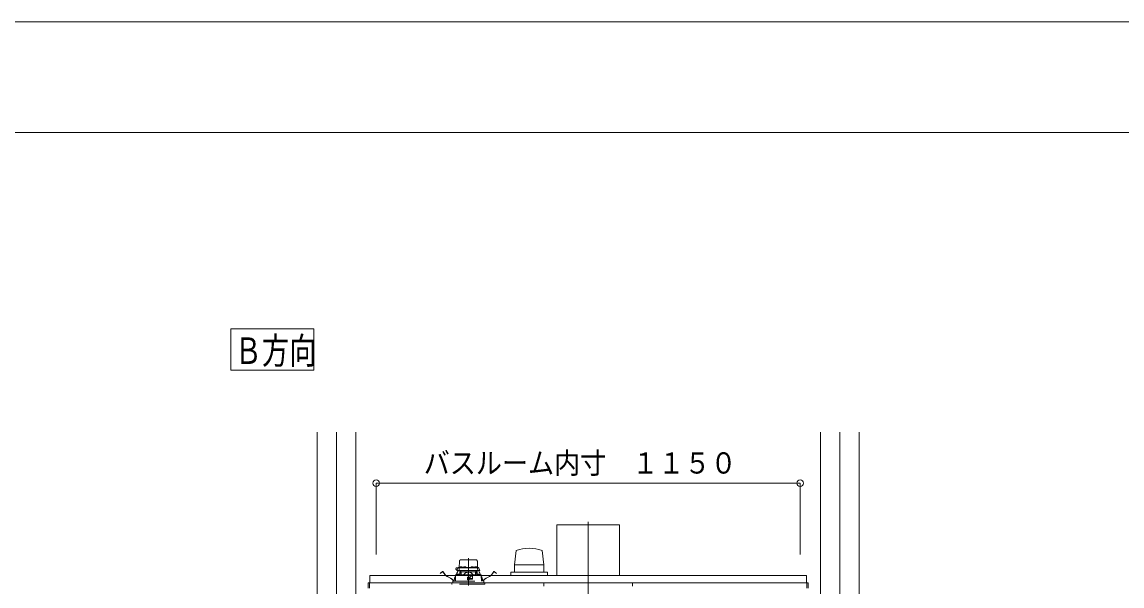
# Model space of a CAD drawing. Units: millimetres on the paper. Extents: x -305 to 305, y -152 to 152.
# Drawn here: x -158.6 to -59.1, y 97.5 to 148.5 of the extents above; entities that cross this region are included whole.
import ezdxf
from ezdxf.enums import TextEntityAlignment as Align

# ---------------------------------------------------------------- set-up
doc = ezdxf.new("R2010")
doc.units = ezdxf.units.MM
doc.linetypes.add('DASHED2', pattern=[3, 2, -1])
doc.linetypes.add('LONG_CHAIN', pattern=[21, 18, -1, 1, -1])
for name, color, linetype, lineweight in [('0-0_0', 7, 'Continuous', 9), ('0-1_VIEW0001', 7, 'Continuous', 9), ('0-4_図面枠', 3, 'Continuous', 9), ('0-5_DEFPOINTS', 7, 'Continuous', 9)]:
    doc.layers.add(name, color=color, linetype=linetype, lineweight=lineweight)
doc.styles.add('ＭＳ ゴシック', font='')
doc.styles.get('ＭＳ ゴシック').set_extended_font_data('MS Gothic')

# ---------------------------------------------------------------- blocks, each defined once
blk = doc.blocks.new('_ORIGIN')
at = {"layer": '0-0_0'}
blk.add_line((0, 0), (-1, 0), dxfattribs=at)
blk.add_circle((0, 0), 0.5, dxfattribs=at)

msp = doc.modelspace()

# ---------------------------------------------------------------- linework, layer by layer
at = {"layer": '0-0_0'}
for p, q in [((-126.591, 100.298), (-126.591, 106.758)), ((-125.991, 106.758), (-88.858, 106.758)), ((-88.258, 100.298), (-88.258, 106.758))]:
    msp.add_line(p, q, dxfattribs=at)
at = {"layer": '0-1_VIEW0001'}
for p, q in [((-139.744, 116.984), (-139.744, 120.734)), ((-139.744, 120.734), (-132.244, 120.734)), ((-132.244, 116.984), (-132.244, 120.734)), ((-139.744, 116.984), (-132.244, 116.984)), ((-131.925, 111.391), (-131.925, 25.891)), ((-128.425, 111.391), (-128.425, 25.891)), ((-86.425, 111.391), (-86.425, 25.891)), ((-82.925, 111.391), (-82.925, 25.891)), ((-110.258, 102.991), (-110.258, 98.425)), ((-110.258, 102.991), (-104.591, 102.991)), ((-104.591, 102.991), (-104.591, 98.425)), ((-113.924, 100.675), (-114.082, 99.391)), ((-111.59, 100.674), (-111.432, 99.39)), ((-114.425, 98.725), (-111.091, 98.725)), ((-114.425, 98.725), (-114.425, 98.425)), ((-114.083, 99.391), (-114.083, 98.725)), ((-114.083, 99.391), (-111.433, 99.391)), ((-111.433, 99.391), (-111.433, 98.725)), ((-111.091, 98.725), (-111.091, 98.425)), ((-127.325, 97.758), (-127.325, 97.258)), ((-87.525, 97.758), (-127.325, 97.758)), ((-127.191, 97.758), (-127.191, 97.468)), ((-127.158, 97.758), (-127.191, 97.758)), ((-127.191, 97.758), (-127.191, 97.258)), ((-127.158, 97.758), (-127.158, 98.425)), ((-87.691, 98.425), (-127.158, 98.425)), ((-120.058, 97.758), (-120.258, 97.758)), ((-120.058, 97.758), (-120.258, 97.758)), ((-120.058, 97.758), (-120.258, 97.758)), ((-111.425, 97.461), (-111.425, 97.758)), ((-103.425, 97.461), (-103.425, 97.758)), ((-87.691, 97.758), (-87.691, 98.425)), ((-87.681, 97.758), (-87.691, 97.758)), ((-87.681, 97.758), (-87.658, 97.758)), ((-87.658, 97.758), (-87.658, 97.258)), ((-87.525, 97.758), (-87.525, 97.258))]:
    msp.add_line(p, q, dxfattribs=at)
at = {"layer": '0-1_VIEW0001', "linetype": 'LONG_CHAIN'}
for p, q in [((-130.175, 111.391), (-130.175, 15.558)), ((-84.675, 111.391), (-84.675, 15.558)), ((-107.425, 103.261), (-107.425, 96.597)), ((-118.258, 99.97), (-118.258, 97.509))]:
    msp.add_line(p, q, dxfattribs=at)
at = {"layer": '0-1_VIEW0001', "linetype": 'DASHED2'}
for p, q in [((-119.081, 99.138), (-119.071, 99.681)), ((-118.904, 99.845), (-117.612, 99.845)), ((-117.445, 99.681), (-117.436, 99.138)), ((-120.816, 98.601), (-120.736, 98.662)), ((-120.808, 98.592), (-120.816, 98.601)), ((-120.729, 98.652), (-120.808, 98.592)), ((-120.736, 98.662), (-120.601, 98.765)), ((-120.594, 98.756), (-120.729, 98.652)), ((-120.378, 98.502), (-120.571, 98.753)), ((-120.562, 98.76), (-120.369, 98.509)), ((-119.368, 98.475), (-119.233, 98.763)), ((-119.222, 98.758), (-119.355, 98.475)), ((-119.267, 98.855), (-119.286, 98.855)), ((-119.191, 99.115), (-119.28, 99.115)), ((-119.082, 98.855), (-119.267, 98.855)), ((-119.248, 98.505), (-119.251, 98.476)), ((-119.222, 98.758), (-119.233, 98.763)), ((-119.194, 98.819), (-119.222, 98.758)), ((-119.211, 98.537), (-119.213, 98.537)), ((-119.204, 99.085), (-119.192, 99.112)), ((-119.19, 98.855), (-119.204, 98.824)), ((-119.177, 98.855), (-119.194, 98.819)), ((-119.192, 99.112), (-119.189, 99.119)), ((-119.174, 99.105), (-119.064, 99.105)), ((-119.159, 99.138), (-118.896, 99.138)), ((-119.106, 98.537), (-119.107, 98.537)), ((-119.097, 99.072), (-119.101, 98.871)), ((-118.962, 98.871), (-119.101, 98.871)), ((-119.097, 99.138), (-119.097, 99.168)), ((-118.952, 98.855), (-119.082, 98.855)), ((-119.08, 99.185), (-119.08, 99.185)), ((-119.068, 98.476), (-119.07, 98.505)), ((-119.064, 99.105), (-118.941, 99.105)), ((-118.937, 98.718), (-119.053, 98.478)), ((-119.041, 98.501), (-119.041, 98.855)), ((-119.025, 98.855), (-119.025, 98.718)), ((-118.929, 98.718), (-119.025, 98.718)), ((-119.014, 99.166), (-119.016, 99.138)), ((-118.939, 98.782), (-119.011, 98.855)), ((-118.977, 99.199), (-118.978, 99.199)), ((-117.554, 98.871), (-118.962, 98.871)), ((-117.565, 98.855), (-118.952, 98.855)), ((-118.941, 99.105), (-117.575, 99.105)), ((-118.908, 98.479), (-118.908, 98.751)), ((-118.897, 99.133), (-118.9, 99.105)), ((-118.871, 99.199), (-118.873, 99.199)), ((-118.86, 99.165), (-118.861, 99.165)), ((-118.755, 99.165), (-118.756, 99.165)), ((-118.72, 99.138), (-118.694, 99.138)), ((-118.716, 99.105), (-118.719, 99.133)), ((-118.694, 99.155), (-118.695, 99.105)), ((-118.661, 99.188), (-118.522, 99.188)), ((-118.488, 99.105), (-118.489, 99.155)), ((-118.489, 99.138), (-118.028, 99.138)), ((-118.283, 98.751), (-118.283, 98.485)), ((-118.233, 98.751), (-118.233, 98.485)), ((-118.027, 99.155), (-118.028, 99.105)), ((-117.994, 99.188), (-117.856, 99.188)), ((-117.821, 99.105), (-117.822, 99.155)), ((-117.822, 99.138), (-117.796, 99.138)), ((-117.797, 99.133), (-117.8, 99.105)), ((-117.76, 99.165), (-117.761, 99.165)), ((-117.655, 99.165), (-117.656, 99.165)), ((-117.643, 99.199), (-117.645, 99.199)), ((-117.62, 99.138), (-117.358, 99.138)), ((-117.616, 99.105), (-117.619, 99.133)), ((-117.608, 98.479), (-117.608, 98.751)), ((-117.491, 98.718), (-117.587, 98.718)), ((-117.463, 98.478), (-117.579, 98.718)), ((-117.505, 98.855), (-117.578, 98.782)), ((-117.575, 99.105), (-117.453, 99.105)), ((-117.434, 98.855), (-117.565, 98.855)), ((-117.416, 98.871), (-117.554, 98.871)), ((-117.538, 99.199), (-117.539, 99.199)), ((-117.5, 99.138), (-117.502, 99.166)), ((-117.491, 98.718), (-117.491, 98.855)), ((-117.475, 98.855), (-117.475, 98.501)), ((-117.453, 99.105), (-117.342, 99.105)), ((-117.446, 98.505), (-117.449, 98.476)), ((-117.436, 99.185), (-117.436, 99.185)), ((-117.249, 98.855), (-117.434, 98.855)), ((-117.419, 99.168), (-117.419, 99.138)), ((-117.419, 99.072), (-117.416, 98.871)), ((-117.416, 98.871), (-117.249, 98.871)), ((-117.409, 98.537), (-117.41, 98.537)), ((-117.323, 98.819), (-117.339, 98.855)), ((-117.327, 99.119), (-117.324, 99.112)), ((-117.312, 98.824), (-117.327, 98.855)), ((-117.324, 99.112), (-117.312, 99.085)), ((-117.312, 99.085), (-117.212, 98.871)), ((-117.312, 98.824), (-117.284, 98.763)), ((-117.304, 98.537), (-117.305, 98.537)), ((-117.284, 98.763), (-117.294, 98.758)), ((-117.161, 98.475), (-117.294, 98.758)), ((-117.284, 98.763), (-117.148, 98.475)), ((-117.265, 98.476), (-117.268, 98.505)), ((-117.212, 98.871), (-117.249, 98.871)), ((-117.231, 98.855), (-117.249, 98.855)), ((-116.147, 98.509), (-115.955, 98.76)), ((-115.945, 98.753), (-116.138, 98.502)), ((-115.787, 98.652), (-115.922, 98.756)), ((-115.915, 98.765), (-115.78, 98.662)), ((-115.708, 98.592), (-115.787, 98.652)), ((-115.78, 98.662), (-115.701, 98.601)), ((-115.701, 98.601), (-115.708, 98.592)), ((-119.87, 98.159), (-120.163, 98.318)), ((-120.157, 98.328), (-119.865, 98.169)), ((-116.758, 97.758), (-119.758, 97.758)), ((-119.758, 97.758), (-119.749, 97.655)), ((-119.668, 97.891), (-116.848, 97.891)), ((-119.668, 97.891), (-119.668, 97.758)), ((-119.539, 97.984), (-119.524, 98.07)), ((-119.513, 98.068), (-119.527, 97.982)), ((-119.456, 98.289), (-119.431, 98.342)), ((-119.431, 98.315), (-119.445, 98.284)), ((-119.43, 98.418), (-119.432, 97.891)), ((-119.407, 98.475), (-119.424, 98.458)), ((-119.424, 98.458), (-119.424, 98.418)), ((-119.407, 98.475), (-118.258, 98.485)), ((-119.251, 98.476), (-119.068, 98.476)), ((-118.333, 98.245), (-118.331, 98.025)), ((-118.326, 98.155), (-118.332, 98.155)), ((-118.188, 98.251), (-118.327, 98.251)), ((-118.325, 98.1), (-118.327, 98.251)), ((-118.258, 98.101), (-118.325, 98.1)), ((-118.325, 98.035), (-118.325, 98.1)), ((-118.258, 98.035), (-118.325, 98.035)), ((-118.325, 98.018), (-118.188, 98.018)), ((-118.258, 98.485), (-117.109, 98.475)), ((-118.258, 98.251), (-118.258, 98.101)), ((-118.191, 98.1), (-118.258, 98.101)), ((-118.191, 98.035), (-118.258, 98.035)), ((-118.191, 98.1), (-118.19, 98.251)), ((-118.191, 98.035), (-118.191, 98.1)), ((-117.886, 98.155), (-118.19, 98.155)), ((-118.181, 98.206), (-118.181, 98.245)), ((-118.181, 98.025), (-118.181, 98.058)), ((-118.151, 98.171), (-118.179, 98.198)), ((-118.171, 98.068), (-117.888, 98.068)), ((-118.091, 98.168), (-118.144, 98.168)), ((-118.115, 98.418), (-117.848, 98.418)), ((-117.883, 98.351), (-118.081, 98.351)), ((-117.888, 98.068), (-117.882, 98.384)), ((-117.881, 98.385), (-117.868, 98.398)), ((-117.881, 98.075), (-117.881, 98.385)), ((-117.449, 98.476), (-117.265, 98.476)), ((-117.093, 98.458), (-117.109, 98.475)), ((-117.092, 98.418), (-117.092, 98.458)), ((-117.085, 97.891), (-117.086, 98.418)), ((-117.086, 98.342), (-117.06, 98.289)), ((-117.071, 98.284), (-117.086, 98.315)), ((-116.989, 97.982), (-117.003, 98.068)), ((-116.992, 98.07), (-116.977, 97.984)), ((-116.848, 97.758), (-116.848, 97.891)), ((-116.767, 97.655), (-116.758, 97.758)), ((-116.652, 98.169), (-116.359, 98.328)), ((-116.353, 98.318), (-116.646, 98.159))]:
    msp.add_line(p, q, dxfattribs=at)
for points in [[(-119.101, 98.871), (-119.268, 98.871), (-119.304, 98.871), (-119.204, 99.085)], [(-119.233, 98.763), (-119.204, 98.824), (-119.194, 98.819)], [(-119.148, 98.541), (-119.148, 98.537), (-119.171, 98.537), (-119.171, 98.541)], [(-118.939, 98.782), (-118.908, 98.751), (-118.283, 98.751)], [(-118.913, 99.203), (-118.913, 99.199), (-118.936, 99.199), (-118.936, 99.203)], [(-118.929, 98.718), (-118.927, 98.722), (-118.925, 98.726), (-118.923, 98.73), (-118.921, 98.734), (-118.919, 98.738), (-118.917, 98.743), (-118.915, 98.747), (-118.914, 98.751), (-118.912, 98.755)], [(-118.796, 99.17), (-118.796, 99.165), (-118.82, 99.165), (-118.82, 99.17)], [(-118.283, 98.741), (-118.309, 98.738), (-118.335, 98.734), (-118.36, 98.727), (-118.385, 98.719), (-118.409, 98.709), (-118.433, 98.698), (-118.456, 98.685), (-118.478, 98.672), (-118.5, 98.657), (-118.521, 98.642), (-118.542, 98.626), (-118.562, 98.609), (-118.582, 98.592), (-118.602, 98.575), (-118.62, 98.557), (-118.639, 98.538), (-118.657, 98.519), (-118.675, 98.5), (-118.693, 98.481)], [(-118.233, 98.751), (-118.258, 98.751), (-118.283, 98.751)], [(-118.233, 98.751), (-117.608, 98.751), (-117.578, 98.782)], [(-117.824, 98.481), (-117.844, 98.502), (-117.864, 98.524), (-117.884, 98.545), (-117.905, 98.565), (-117.926, 98.585), (-117.948, 98.605), (-117.97, 98.623), (-117.994, 98.641), (-118.017, 98.658), (-118.042, 98.674), (-118.067, 98.689), (-118.093, 98.702), (-118.12, 98.714), (-118.147, 98.724), (-118.175, 98.732), (-118.204, 98.737), (-118.233, 98.741)], [(-117.696, 99.17), (-117.696, 99.165), (-117.72, 99.165), (-117.72, 99.17)], [(-117.605, 98.755), (-117.603, 98.751), (-117.601, 98.747), (-117.599, 98.743), (-117.597, 98.738), (-117.595, 98.734), (-117.593, 98.73), (-117.591, 98.726), (-117.589, 98.722), (-117.587, 98.718)], [(-117.58, 99.203), (-117.58, 99.199), (-117.603, 99.199), (-117.603, 99.203)], [(-117.345, 98.541), (-117.345, 98.537), (-117.369, 98.537), (-117.369, 98.541)], [(-117.294, 98.758), (-117.323, 98.819), (-117.312, 98.824)], [(-116.8, 97.625), (-117.064, 97.625), (-119.716, 97.625)], [(-118.09, 98.393), (-118.115, 98.418), (-119.43, 98.418)], [(-119.423, 98.458), (-119.413, 98.458), (-119.402, 98.458), (-119.39, 98.459), (-119.377, 98.459), (-119.362, 98.459), (-119.346, 98.459), (-119.329, 98.459), (-119.311, 98.459), (-119.291, 98.459), (-119.271, 98.46), (-119.25, 98.46), (-119.227, 98.46), (-119.204, 98.46), (-119.179, 98.46), (-119.154, 98.461), (-119.128, 98.461), (-119.1, 98.461), (-119.072, 98.461), (-119.043, 98.462), (-119.013, 98.462), (-118.983, 98.462), (-118.951, 98.462), (-118.919, 98.463), (-118.886, 98.463), (-118.853, 98.463), (-118.819, 98.463), (-118.784, 98.464), (-118.749, 98.464), (-118.713, 98.464), (-118.677, 98.465), (-118.64, 98.465), (-118.603, 98.465), (-118.566, 98.466), (-118.528, 98.466), (-118.49, 98.466), (-118.452, 98.467), (-118.413, 98.467), (-118.375, 98.467), (-118.336, 98.468)], [(-118.336, 98.468), (-118.297, 98.468), (-118.258, 98.468), (-118.221, 98.468), (-118.184, 98.468), (-118.147, 98.467), (-118.11, 98.467), (-118.073, 98.467), (-118.037, 98.466), (-118, 98.466), (-117.964, 98.466), (-117.929, 98.465), (-117.893, 98.465), (-117.858, 98.465), (-117.823, 98.465), (-117.789, 98.464), (-117.755, 98.464), (-117.721, 98.464), (-117.689, 98.463), (-117.656, 98.463), (-117.624, 98.463), (-117.593, 98.463), (-117.563, 98.462), (-117.533, 98.462), (-117.503, 98.462), (-117.475, 98.462), (-117.447, 98.461), (-117.42, 98.461), (-117.394, 98.461), (-117.369, 98.461), (-117.344, 98.46), (-117.321, 98.46), (-117.298, 98.46), (-117.276, 98.46), (-117.255, 98.46), (-117.235, 98.459), (-117.217, 98.459), (-117.199, 98.459), (-117.182, 98.459), (-117.166, 98.459)], [(-118.09, 98.393), (-118.081, 98.385), (-118.081, 98.178)], [(-117.086, 98.418), (-117.848, 98.418), (-117.868, 98.398)], [(-117.166, 98.459), (-117.151, 98.459), (-117.137, 98.459), (-117.124, 98.459), (-117.113, 98.458), (-117.103, 98.458), (-117.093, 98.458)]]:
    msp.add_lwpolyline(points, dxfattribs=at)
at = {"layer": '0-1_VIEW0001'}
msp.add_arc((-112.758, 97.372), 3.503, 70.52829, 109.44242, dxfattribs=at)
at = {"layer": '0-1_VIEW0001', "linetype": 'DASHED2'}
for centre, radius, start, end in [((-118.904, 99.678), 0.167, 90, 179), ((-117.612, 99.678), 0.167, 1, 90), ((-120.584, 98.743), 0.0283, 37.5, 127.5), ((-120.584, 98.743), 0.0167, 37.5, 127.5), ((-119.839, 98.916), 0.68, 217.5, 241.50714), ((-119.839, 98.916), 0.668, 217.5, 241.50714), ((-119.28, 99.011), 0.103, 90, 266.04026), ((-119.286, 98.871), 0.0167, 180, 270), ((-119.215, 98.502), 0.0333, 106.25703, 175), ((-119.159, 98.31), 0.233, 103.21298, 106.25703), ((-119.159, 98.31), 0.233, 96.61914, 102.90381), ((-119.174, 99.071), 0.0333, 90, 155), ((-119.159, 99.105), 0.0333, 90, 155), ((-119.168, 98.351), 0.191, 92.17251, 95.2877), ((-119.179, 98.5), 0.0425, 78.75189, 85.33016), ((-119.139, 98.5), 0.0425, 94.66984, 101.24811), ((-119.15, 98.351), 0.191, 84.7123, 87.82749), ((-119.159, 98.31), 0.233, 77.09619, 83.38086), ((-119.159, 98.31), 0.233, 73.74297, 76.78702), ((-119.082, 98.871), 0.0167, 180, 270), ((-119.08, 99.168), 0.0167, 90, 179), ((-119.064, 99.071), 0.0333, 90, 179), ((-119.103, 98.502), 0.0333, 5, 73.74297), ((-118.981, 99.163), 0.0333, 106.25703, 175), ((-118.925, 98.971), 0.233, 103.21298, 106.25703), ((-118.925, 98.971), 0.233, 96.61914, 102.90381), ((-118.934, 99.013), 0.191, 92.17251, 95.2877), ((-118.945, 99.161), 0.0425, 78.75189, 85.33016), ((-118.905, 99.161), 0.0425, 94.66984, 101.24811), ((-118.916, 99.013), 0.191, 84.7123, 87.82749), ((-118.925, 98.971), 0.233, 77.09619, 83.38086), ((-118.864, 99.13), 0.0333, 106.25703, 175), ((-118.808, 98.938), 0.233, 103.21298, 106.25703), ((-118.925, 98.971), 0.233, 73.74297, 76.78702), ((-118.869, 99.163), 0.0333, 10.42157, 73.74297), ((-118.808, 98.938), 0.233, 96.61914, 102.90381), ((-118.817, 98.979), 0.191, 92.17251, 95.2877), ((-118.828, 99.128), 0.0425, 78.75189, 85.33016), ((-118.788, 99.128), 0.0425, 94.66984, 101.24811), ((-118.799, 98.979), 0.191, 84.7123, 87.82749), ((-118.808, 98.938), 0.233, 77.09619, 83.38086), ((-118.808, 98.938), 0.233, 73.74297, 76.78702), ((-118.752, 99.13), 0.0333, 5, 73.74297), ((-118.661, 99.155), 0.0333, 90, 179), ((-118.522, 99.155), 0.0333, 1, 90), ((-117.994, 99.155), 0.0333, 90, 179), ((-117.856, 99.155), 0.0333, 1, 90), ((-117.764, 99.13), 0.0333, 106.25703, 175), ((-117.708, 98.938), 0.233, 103.21298, 106.25703), ((-117.708, 98.938), 0.233, 96.61914, 102.90381), ((-117.717, 98.979), 0.191, 92.17251, 95.2877), ((-117.728, 99.128), 0.0425, 78.75189, 85.33016), ((-117.688, 99.128), 0.0425, 94.66984, 101.24811), ((-117.699, 98.979), 0.191, 84.7123, 87.82749), ((-117.708, 98.938), 0.233, 77.09619, 83.38086), ((-117.647, 99.163), 0.0333, 106.25703, 169.57843), ((-117.591, 98.971), 0.233, 103.21298, 106.25703), ((-117.708, 98.938), 0.233, 73.74297, 76.78702), ((-117.591, 98.971), 0.233, 96.61914, 102.90381), ((-117.652, 99.13), 0.0333, 5, 73.74297), ((-117.601, 99.013), 0.191, 92.17251, 95.2877), ((-117.611, 99.161), 0.0425, 78.75189, 85.33016), ((-117.571, 99.161), 0.0425, 94.66984, 101.24811), ((-117.582, 99.013), 0.191, 84.7123, 87.82749), ((-117.591, 98.971), 0.233, 77.09619, 83.38086), ((-117.591, 98.971), 0.233, 73.74297, 76.78702), ((-117.535, 99.163), 0.0333, 5, 73.74297), ((-117.453, 99.071), 0.0333, 1, 90), ((-117.413, 98.502), 0.0333, 106.25703, 175), ((-117.436, 99.168), 0.0167, 1, 90), ((-117.434, 98.871), 0.0167, 270, 0), ((-117.357, 98.31), 0.233, 103.21298, 106.25703), ((-117.357, 98.31), 0.233, 96.61914, 102.90381), ((-117.366, 98.351), 0.191, 92.17251, 95.2877), ((-117.377, 98.5), 0.0425, 78.75189, 85.33016), ((-117.358, 99.105), 0.0333, 25, 90), ((-117.337, 98.5), 0.0425, 94.66984, 101.24811), ((-117.342, 99.071), 0.0333, 25, 90), ((-117.348, 98.351), 0.191, 84.7123, 87.82749), ((-117.357, 98.31), 0.233, 77.09619, 83.38086), ((-117.357, 98.31), 0.233, 73.74297, 76.78702), ((-117.301, 98.502), 0.0333, 5, 73.74297), ((-117.231, 98.871), 0.0167, 270, 0), ((-116.678, 98.916), 0.668, 298.49286, 322.5), ((-116.678, 98.916), 0.68, 298.49286, 322.5), ((-115.932, 98.743), 0.0283, 52.5, 142.5), ((-115.932, 98.743), 0.0167, 52.5, 142.5), ((-120.252, 97.456), 0.8, 38.69274, 61.50714), ((-120.252, 97.456), 0.812, 38.69274, 61.50714), ((-119.716, 97.658), 0.0333, 185, 270), ((-119.583, 97.991), 0.0567, 218.69274, 350.44527), ((-119.583, 97.991), 0.045, 218.69274, 350.44527), ((-118.691, 97.929), 0.845, 154.81694, 170.44527), ((-118.691, 97.929), 0.833, 154.81694, 170.44527), ((-118.171, 98.206), 0.01, 180, 225), ((-118.171, 98.058), 0.01, 90, 180), ((-118.144, 98.178), 0.01, 225, 270), ((-118.091, 98.178), 0.01, 270, 0), ((-117.825, 97.929), 0.833, 9.55473, 25.18306), ((-117.825, 97.929), 0.845, 9.55473, 25.18306), ((-116.933, 97.991), 0.0567, 189.55473, 321.30726), ((-116.933, 97.991), 0.045, 189.55473, 321.30726), ((-116.264, 97.456), 0.812, 118.49286, 141.30726), ((-116.264, 97.456), 0.8, 118.49286, 141.30726), ((-116.8, 97.658), 0.0333, 270, 355)]:
    msp.add_arc(centre, radius, start, end, dxfattribs=at)
at = {"layer": '0-4_図面枠'}
msp.add_lwpolyline([(-291.017, -138.498), (108.983, -138.498), (108.983, 138.502), (-291.017, 138.502)], close=True, dxfattribs=at)
at = {"layer": '0-5_DEFPOINTS'}
msp.add_line((118.983, 148.502), (-301.017, 148.502), dxfattribs=at)

# ---------------------------------------------------------------- block references
at = {"layer": '0-0_0', "xscale": 0.6, "yscale": 0.6, "rotation": 180}
msp.add_blockref('_ORIGIN', (-126.591, 106.758), dxfattribs=at)
at = {"layer": '0-0_0', "xscale": 0.6, "yscale": 0.6}
msp.add_blockref('_ORIGIN', (-88.258, 106.758), dxfattribs=at)

# ---------------------------------------------------------------- texts
at = {"layer": '0-0_0', "style": 'ＭＳ ゴシック', "width": 0.9}
msp.add_text('バスルーム内寸\u3000１１５０', height=1.921, dxfattribs=at).set_placement((-122.299, 107.058), align=Align.BOTTOM_LEFT)
at = {"layer": '0-1_VIEW0001', "style": 'ＭＳ ゴシック', "width": 0.75}
msp.add_text('Ｂ方向', height=2.405, dxfattribs=at).set_placement((-139.387, 116.835), align=Align.BOTTOM_LEFT)

doc.saveas('drawing.dxf')
